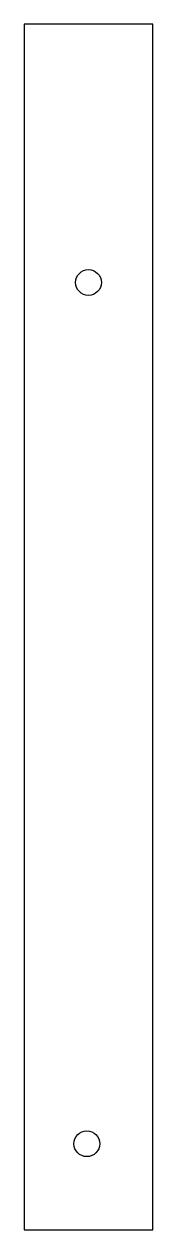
# Model space of a CAD drawing. Header units: millimetres. Extents: x -15 to 0, y -2 to 138.
import ezdxf

# ---------------------------------------------------------------- set-up
doc = ezdxf.new("R2010")
doc.units = ezdxf.units.MM

msp = doc.modelspace()

# ---------------------------------------------------------------- linework, layer by layer
at = {"color": 7, "linetype": 'Continuous', "lineweight": 25}
for p, q in [((-15.44, 138.28), (-15.44, -1.72)), ((-0.44, 138.28), (-15.44, 138.28)), ((-0.44, -1.72), (-0.44, 138.28)), ((-15.44, -1.72), (-0.44, -1.72))]:
    msp.add_line(p, q, dxfattribs=at)
for centre in [(-7.94, 108.28), (-8.13, 8.28)]:
    msp.add_circle(centre, 1.5, dxfattribs=at)

doc.saveas('drawing.dxf')
